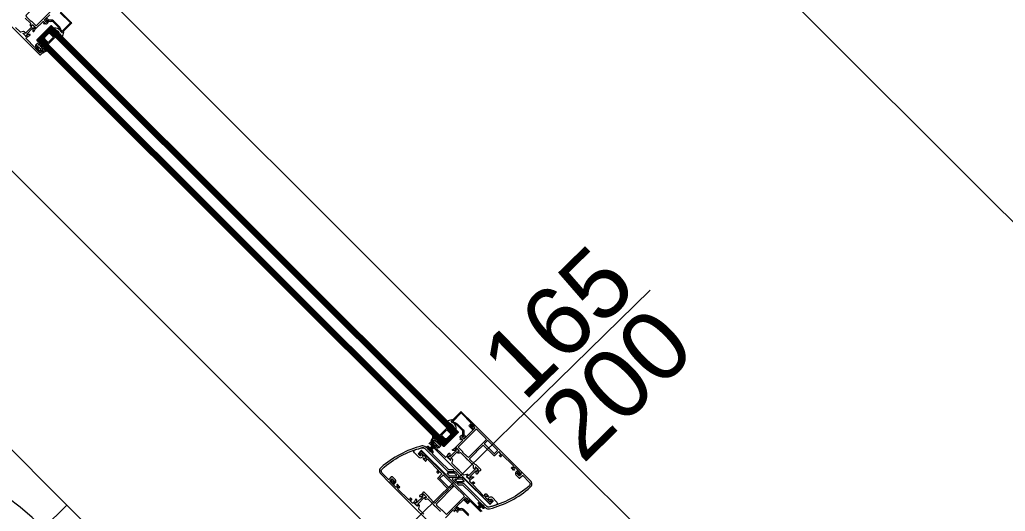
# Model space of a CAD drawing. Header units: centimetres. Extents: x 118932 to 154602, y -32682 to -23521.
# Drawn here: x 126388.5 to 126502.5, y -26887.5 to -26830.7 of the extents above; entities that cross this region are included whole.
import ezdxf

# ---------------------------------------------------------------- set-up
doc = ezdxf.new("R2010")
doc.units = ezdxf.units.CM
doc.header["$LTSCALE"] = 50
doc.header["$MEASUREMENT"] = 0
for name, color, linetype, lineweight, true_color in [('GEN_00_BL_Yazı', 7, 'Continuous', 0, 0x4f5250), ('GEN_02_TF_Islak Hacim', 7, 'Continuous', 5, 0x007cb0), ('GEN_02_TF_Mobilya', 7, 'Continuous', 5, 0x745e3d), ('GEN_02_TF_Pencere', 7, 'Continuous', 9, 0x6093ac), ('GEN_05_ML_Cam', 7, 'Continuous', 9, 0x637d96), ('GEN_05_ML_Mermer', 7, 'Continuous', 9, 0x9d8692)]:
    doc.layers.add(name, color=color, linetype=linetype, lineweight=lineweight, true_color=true_color)
doc.styles.add('ARIAL', font='arial.ttf')
doc.styles.add('Arial_6', font='arial.ttf', dxfattribs={"height": 59.5325})

# ---------------------------------------------------------------- blocks, each defined once
blk = doc.blocks.new('FFE Tag-Multi-MSD - FFE Tag-Multi-MSD-8152404-TYPE A-01 - FURNITURE PLAN')
blk.add_wipeout([(-8.761, 0), (-6.189, 2.572), (6.189, 2.572), (8.761, 0), (6.189, -2.572), (-6.189, -2.572)]).dxf.layer = 'GEN_00_BL_Yazı'
at = {"layer": 'GEN_00_BL_Yazı'}
for p, q in [((-8.761, 0), (-6.189, 2.572)), ((6.189, 2.572), (-6.189, 2.572)), ((8.761, 0), (6.189, 2.572)), ((-8.761, 0), (-6.189, -2.572)), ((8.761, 0), (6.189, -2.572)), ((-6.189, -2.572), (6.189, -2.572))]:
    blk.add_line(p, q, dxfattribs=at)
blk = doc.blocks.new('Chair_curve_GEN - EF-406 LOUNGE CHAIR-13051548-POOL BAR - PLANS')
at = {"layer": 'GEN_02_TF_Mobilya'}
for p, q in [((-393.7, 238.1), (-355.6, 238.1)), ((-393.7, -88.1), (-393.7, 238.1)), ((-355.6, 238.1), (355.6, 238.1)), ((-355.6, 238.1), (-355.6, -88.1)), ((355.6, 238.1), (393.7, 238.1)), ((355.6, -88.1), (355.6, 238.1)), ((393.7, 238.1), (393.7, -88.1)), ((-355.6, -88.1), (-393.7, -88.1)), ((-393.7, -88.1), (-393.7, -238.1)), ((393.7, -88.1), (355.6, -88.1)), ((393.7, -238.1), (393.7, -88.1))]:
    blk.add_line(p, q, dxfattribs=at)
for centre, radius, start, end in [((0, -88.1), 355.6, 180, 0), ((0, -127), 409.1, 195.7644, 344.2356)]:
    blk.add_arc(centre, radius, start, end, dxfattribs=at)
at = {"layer": 'GEN_00_BL_Yazı', "xscale": -24.48801272789173, "yscale": 24.48801272789174, "zscale": 24.48801272789173, "rotation": 180}
blk.add_blockref('FFE Tag-Multi-MSD - FFE Tag-Multi-MSD-8152404-TYPE A-01 - FURNITURE PLAN', (-9.4, -99.5), dxfattribs=at)
at = {"layer": 'GEN_00_BL_Yazı', "insert": (-12.7, -88.7), "char_height": 60, "attachment_point": 5, "style": 'Arial_6'}
blk.add_mtext('EF-406', dxfattribs=at)
blk = doc.blocks.new('LEVEL -1_E BLOK TEFRİŞ')
at = {"layer": 'GEN_02_TF_Islak Hacim', "elevation": 0, "flags": 128}
blk.add_lwpolyline([(237.78, 535.84), (237.78, 68.84), (94.2, 68.84), (-33.65, 196.4)], dxfattribs=at)
at = {"layer": 'GEN_02_TF_Mobilya', "xscale": 0.1, "yscale": 0.1, "zscale": 0.1, "rotation": 224.9999999999915}
blk.add_blockref('Chair_curve_GEN - EF-406 LOUNGE CHAIR-13051548-POOL BAR - PLANS', (-80.54, 45.67, 0), dxfattribs=at)
blk = doc.blocks.new('altlık2')
at = {"layer": 'GEN_00_BL_Yazı', "transparency": 33554687}
blk.add_lwpolyline([(1825.7, -66.1), (1831, 402.1)], dxfattribs=at)
at = {"layer": 'GEN_02_TF_Pencere'}
for p, q in [((1125.4, 129.5), (1124.9, 129)), ((1124.9, 129), (1124.9, 124)), ((1124.9, 128.5), (1154.9, 128.5)), ((1124.9, 127.5), (1154.9, 127.5)), ((1124.9, 126.5), (1154.9, 126.5)), ((1124.9, 125.5), (1154.9, 125.5)), ((1125.4, 129.5), (1154.9, 129.5)), ((1124.9, 124.5), (1154.9, 124.5)), ((1124.9, 124), (1125.4, 123.5)), ((1124.9, 123.5), (1128.6, 123.5)), ((1124.9, 111.5), (1124.9, 123.5)), ((1124.9, 123.5), (1124.9, 123.5)), ((1125.4, 123.5), (1154.9, 123.5)), ((1128.6, 123.5), (1127.1, 122)), ((1127.1, 122), (1127.1, 113)), ((1129.4, 123.2), (1127.9, 121.7)), ((1127.9, 121.7), (1127.9, 113.3)), ((1137.9, 123.2), (1129.4, 123.2)), ((1130.4, 121.7), (1129.4, 120.7)), ((1129.4, 120.7), (1129.4, 114.3)), ((1129.4, 114.3), (1130.4, 113.3)), ((1136.4, 121.7), (1130.4, 121.7)), ((1136.4, 113.3), (1136.4, 121.7)), ((1137.9, 111.8), (1137.9, 123.2)), ((1125.4, 111.5), (1124.9, 111)), ((1128.6, 111.5), (1124.9, 111.5)), ((1124.9, 111), (1124.9, 106)), ((1124.9, 110.5), (1154.9, 110.5)), ((1124.9, 109.5), (1154.9, 109.5)), ((1124.9, 108.5), (1154.9, 108.5)), ((1124.9, 107.5), (1154.9, 107.5)), ((1124.9, 106.5), (1154.9, 106.5)), ((1124.9, 106), (1125.4, 105.5)), ((1125.4, 111.5), (1154.9, 111.5)), ((1125.4, 105.5), (1154.9, 105.5)), ((1127.1, 113), (1128.6, 111.5)), ((1127.9, 113.3), (1129.4, 111.8)), ((1129.4, 111.8), (1137.9, 111.8)), ((1130.4, 113.3), (1136.4, 113.3))]:
    blk.add_line(p, q, dxfattribs=at)
at = {"layer": 'GEN_02_TF_Pencere', "linetype": 'Continuous', "extrusion": (0, 0, -1)}
for p, q in [((1137.6, 132.6), (1136.8, 132.7)), ((1139.4, 132.5), (1137.9, 132.5)), ((1139.7, 134), (1139.7, 132.8)), ((1143.4, 129), (1143.4, 129)), ((1128.2, 101.7), (1128.2, 103.2)), ((1128.6, 104), (1130.9, 105.4)), ((1129.9, 103.5), (1130.3, 103.5)), ((1131.1, 105.2), (1130, 103.9)), ((1130.3, 103.5), (1133.4, 105.4)), ((1132.4, 103.5), (1132.8, 103.5)), ((1133.6, 105.2), (1132.5, 103.9)), ((1132.8, 103.5), (1135.9, 105.4)), ((1134.9, 103.5), (1136.4, 103.5)), ((1136.1, 105.2), (1135, 103.9)), ((1136.9, 103.8), (1137.3, 104.9)), ((1137.9, 104.4), (1137.6, 103.6)), ((1137.7, 102.8), (1137.7, 102.8)), ((1138.3, 105.4), (1139.4, 105.4)), ((1139.1, 104.6), (1138.4, 104.6)), ((1141.1, 104.8), (1143.3, 106.9)), ((1143.8, 106.5), (1142, 104.3)), ((1132.4, 101.5), (1128.5, 101.5)), ((1133.4, 98.7), (1131.8, 99.7)), ((1132, 100.3), (1132.4, 100.3)), ((1132.4, 100.3), (1132.4, 101.5)), ((1133.2, 101.2), (1133.2, 99.6)), ((1135.9, 98.7), (1133.4, 98.7)), ((1135.8, 101.5), (1133.5, 101.5)), ((1133.5, 99.4), (1135.8, 99.4)), ((1137.5, 99.7), (1135.9, 98.7)), ((1136.1, 99.6), (1136.1, 101.2)), ((1136.1, 99.6), (1136.1, 99.6)), ((1139.9, 101.5), (1136.9, 101.5)), ((1136.9, 101.5), (1136.9, 100.3)), ((1136.9, 100.3), (1137.3, 100.3)), ((1138.5, 102.4), (1139.8, 102.4)), ((1140.2, 100.6), (1140.2, 101.2)), ((1140.8, 100.6), (1140.8, 100.6)), ((1779.9, 91.6), (1779.9, 96.7)), ((1780.1, 91.6), (1780.1, 96.7)), ((1780.3, 91.6), (1780.3, 96.7)), ((1780.5, 91.6), (1780.5, 96.7)), ((1780.7, 91.6), (1780.7, 96.7)), ((1780.9, 91.6), (1780.9, 96.7)), ((1781.1, 91.6), (1781.1, 96.7)), ((1781.3, 91.6), (1781.3, 96.7)), ((1781.5, 91.6), (1781.5, 96.7)), ((1781.7, 91.6), (1781.7, 96.7)), ((1781.9, 91.6), (1781.9, 96.7)), ((1782.1, 91.6), (1782.1, 96.7)), ((1782.3, 91.6), (1782.3, 96.7)), ((1782.5, 91.6), (1782.5, 96.7)), ((1782.7, 91.6), (1782.7, 96.7)), ((1782.9, 91.6), (1782.9, 96.7)), ((1867.1, 88.8), (1867.1, 83.7)), ((1867.3, 88.8), (1867.3, 83.7)), ((1867.5, 88.8), (1867.5, 83.7)), ((1867.7, 88.8), (1867.7, 83.7)), ((1867.9, 88.8), (1867.9, 83.7)), ((1868.1, 88.8), (1868.1, 83.7)), ((1868.3, 88.8), (1868.3, 83.7)), ((1868.5, 88.8), (1868.5, 83.7)), ((1868.7, 88.8), (1868.7, 83.7)), ((1868.9, 88.8), (1868.9, 83.7)), ((1869.1, 88.8), (1869.1, 83.7)), ((1869.3, 88.8), (1869.3, 83.7)), ((1869.5, 88.8), (1869.5, 83.7)), ((1869.7, 88.8), (1869.7, 83.7)), ((1869.9, 88.8), (1869.9, 83.7)), ((1870.1, 88.8), (1870.1, 83.7))]:
    blk.add_line(p, q, dxfattribs=at)
at = {"layer": 'GEN_02_TF_Pencere', "linetype": 'Continuous'}
for p, q in [((1789.9, 129.5), (1760.4, 129.5)), ((1790.4, 128.5), (1760.4, 128.5)), ((1790.4, 127.5), (1760.4, 127.5)), ((1790.4, 126.5), (1760.4, 126.5)), ((1790.4, 125.5), (1760.4, 125.5)), ((1771.9, 129), (1771.9, 129)), ((1775.6, 134), (1775.6, 132.8)), ((1775.9, 132.5), (1777.4, 132.5)), ((1777.7, 132.6), (1778.5, 132.7)), ((1789.9, 129.5), (1790.4, 129)), ((1790.4, 129), (1790.4, 124)), ((1125, 123.5), (1125, 111.5)), ((1125.4, 123.5), (1125.4, 111.5)), ((1125.8, 123.5), (1125.8, 111.5)), ((1126.2, 123.5), (1126.2, 111.5)), ((1126.6, 123.5), (1126.6, 111.5)), ((1127, 123.5), (1127, 111.5)), ((1127.4, 123.5), (1127.4, 122.3)), ((1127.8, 123.5), (1127.8, 122.7)), ((1128.2, 123.5), (1128.2, 123.1)), ((1128.6, 123.5), (1128.6, 123.5)), ((1790.4, 124.5), (1760.4, 124.5)), ((1789.9, 123.5), (1760.4, 123.5)), ((1777.4, 111.8), (1777.4, 123.2)), ((1777.4, 123.2), (1785.9, 123.2)), ((1778.9, 113.3), (1778.9, 121.7)), ((1778.9, 121.7), (1784.9, 121.7)), ((1784.9, 121.7), (1785.9, 120.7)), ((1785.9, 114.3), (1784.9, 113.3)), ((1785.9, 123.2), (1787.4, 121.7)), ((1785.9, 120.7), (1785.9, 114.3)), ((1790.4, 123.5), (1786.6, 123.5)), ((1786.6, 123.5), (1788.1, 122)), ((1786.8, 123.5), (1786.8, 123.3)), ((1787.2, 123.5), (1787.2, 122.9)), ((1787.4, 121.7), (1787.4, 113.3)), ((1787.6, 123.5), (1787.6, 122.5)), ((1788, 123.5), (1788, 122.1)), ((1788.1, 122), (1788.1, 113)), ((1788.4, 123.5), (1788.4, 111.5)), ((1788.8, 123.5), (1788.8, 111.5)), ((1789.2, 123.5), (1789.2, 111.5)), ((1789.6, 123.5), (1789.6, 111.5)), ((1790.4, 124), (1789.9, 123.5)), ((1790, 123.5), (1790, 111.5)), ((1790.4, 123.5), (1790.4, 111.5)), ((1790.4, 111.5), (1790.4, 123.5)), ((1790.4, 123.5), (1790.4, 123.5)), ((1127.4, 112.7), (1127.4, 111.5)), ((1127.8, 112.3), (1127.8, 111.5)), ((1128.2, 111.9), (1128.2, 111.5)), ((1128.6, 111.5), (1128.6, 111.5)), ((1789.9, 111.5), (1760.4, 111.5)), ((1790.4, 110.5), (1760.4, 110.5)), ((1790.4, 109.5), (1760.4, 109.5)), ((1790.4, 108.5), (1760.4, 108.5)), ((1790.4, 107.5), (1760.4, 107.5)), ((1790.4, 106.5), (1760.4, 106.5)), ((1789.9, 105.5), (1760.4, 105.5)), ((1771.5, 106.5), (1773.3, 104.3)), ((1774.2, 104.8), (1772, 106.9)), ((1777, 105.4), (1775.9, 105.4)), ((1776.2, 104.6), (1776.9, 104.6)), ((1785.9, 111.8), (1777.4, 111.8)), ((1777.4, 104.4), (1777.7, 103.6)), ((1777.6, 102.8), (1777.6, 102.8)), ((1778.4, 103.8), (1778, 104.9)), ((1784.9, 113.3), (1778.9, 113.3)), ((1780.4, 103.5), (1778.9, 103.5)), ((1779.2, 105.2), (1780.3, 103.9)), ((1782.5, 103.5), (1779.4, 105.4)), ((1781.7, 105.2), (1782.8, 103.9)), ((1785, 103.5), (1781.9, 105.4)), ((1782.9, 103.5), (1782.5, 103.5)), ((1784.2, 105.2), (1785.3, 103.9)), ((1786.7, 104), (1784.4, 105.4)), ((1785.4, 103.5), (1785, 103.5)), ((1787.4, 113.3), (1785.9, 111.8)), ((1788.1, 113), (1786.6, 111.5)), ((1786.6, 111.5), (1790.4, 111.5)), ((1786.8, 111.6), (1786.8, 111.5)), ((1787.1, 101.7), (1787.1, 103.2)), ((1787.2, 112), (1787.2, 111.5)), ((1787.6, 112.4), (1787.6, 111.5)), ((1788, 112.8), (1788, 111.5)), ((1789.9, 111.5), (1790.4, 111)), ((1790.4, 106), (1789.9, 105.5)), ((1790.4, 111), (1790.4, 106)), ((1774.5, 100.6), (1774.5, 100.6)), ((1775.1, 100.6), (1775.1, 101.2)), ((1775.4, 101.5), (1778.4, 101.5)), ((1776.8, 102.4), (1775.5, 102.4)), ((1777.8, 99.7), (1779.4, 98.7)), ((1778.4, 100.3), (1778, 100.3)), ((1778.4, 101.5), (1778.4, 100.3)), ((1779.2, 99.6), (1779.2, 101.2)), ((1779.2, 99.6), (1779.2, 99.6)), ((1779.4, 98.7), (1781.9, 98.7)), ((1779.5, 101.5), (1781.8, 101.5)), ((1781.8, 99.4), (1779.5, 99.4)), ((1781.9, 98.7), (1783.5, 99.7)), ((1782.1, 101.2), (1782.1, 99.6)), ((1782.9, 100.3), (1782.9, 101.5)), ((1782.9, 101.5), (1786.8, 101.5)), ((1783.3, 100.3), (1782.9, 100.3))]:
    blk.add_line(p, q, dxfattribs=at)
for points in [[(1097.7, 114.5), (1105.6, 114.5, -0.261413), (1106.5, 114), (1107.2, 112.8, 0.261413), (1108.1, 112.3), (1109.5, 112.3, 0.585524), (1109.7, 112.6), (1108.7, 114.2, -0.137872), (1108.7, 114.3), (1108.7, 114.5, -0.414214), (1109, 114.8), (1112.9, 114.8, 0.213422), (1113.1, 114.9, -0.569919), (1113.6, 114.8), (1113.6, 114.5), (1113.1, 112.5, -0.267949), (1112.9, 112.4), (1112.8, 112.3, 0.57735), (1112.7, 112), (1114.6, 110.1, 0.767196), (1115.6, 110.7), (1114.9, 113.4), (1114.9, 126.2, -0.414214), (1115.2, 126.5), (1116.6, 126.5, -0.414214), (1116.9, 126.2), (1116.9, 125.3, 0.463003), (1117.2, 125, 0.372825), (1118.1, 126), (1118.1, 126.2, -0.414214), (1118.4, 126.5), (1119.1, 126.5, 0.414214), (1119.9, 127.3), (1119.9, 129, 0.414214), (1118.4, 130.5), (1118.2, 130.5, 0.414214), (1117.9, 130.2), (1117.9, 129.8, 0.380812), (1118.2, 129.5, -0.365977), (1118.4, 129.2), (1118.4, 128.3, -0.414214), (1118.1, 128), (1117, 128, -0.365977), (1116.7, 128.3, 0.369187), (1116.4, 128.5), (1115.2, 128.5, -0.414214), (1114.9, 128.8), (1114.9, 137.2)], [(1122.1, 147.3), (1138, 147.3, -0.414213), (1138.5, 146.8), (1138.5, 134.2, -0.414213), (1138, 133.7), (1137.5, 133.7, -0.127549), (1137.1, 133.8, 0.13898), (1131.2, 135.2), (1123, 135.2, 0.244575), (1120.4, 133.9), (1119.6, 132.7, -0.244575), (1118.1, 131.9), (1115.3, 131.9, 0.767327)], [(1115.1, 130.9), (1117, 129.8, 0.577345), (1117.5, 130), (1117.5, 130.7), (1118.1, 130.7, 0.244575), (1120.6, 132), (1121.4, 133.2, -0.244575), (1123, 134), (1132.2, 134, -0.114883), (1136.5, 132.8, 0.126996), (1137.5, 132.5), (1139.4, 132.5, 0.414213), (1139.7, 132.8), (1139.7, 148.2, 0.414213), (1139.4, 148.5), (1139.4, 148.5), (1120.2, 148.5, 0.414208)], [(1041, 96.5), (1139.6, 96.5, 0.414214), (1139.9, 96.8), (1139.9, 101.2, 0.414214), (1139.6, 101.5), (1137.6, 101.5, 0.414214), (1136.9, 100.8, 0.414214), (1137.2, 100.5), (1138, 100.5, -0.414214), (1138.5, 100), (1138.5, 98.4, -0.414214), (1138, 97.9), (1131.3, 97.9, -0.414214), (1130.8, 98.4), (1130.8, 100, -0.414214), (1131.3, 100.5), (1132.1, 100.5, 0.414214), (1132.4, 100.8, 0.414214), (1131.7, 101.5), (1128.6, 101.5, 0.414214), (1128.1, 101), (1128.1, 100.8, 0.414214), (1128.4, 100.5), (1129.1, 100.5, -0.414214), (1129.4, 100.2), (1129.4, 98.1), (1115.2, 98.5, -0.405989), (1114.9, 98.8), (1114.9, 101.5), (1115.6, 104.2, 0.767146), (1114.6, 104.8), (1112.7, 102.9, 0.577236), (1112.8, 102.5), (1112.9, 102.5, -0.267801), (1113.1, 102.3), (1113.6, 100.3), (1113.6, 100, -0.569927), (1113.1, 99.9, 0.213422), (1112.9, 100), (1109, 100, -0.414214), (1108.7, 100.3), (1108.7, 100.5, -0.138199), (1108.7, 100.7), (1109.7, 102.2, 0.585524), (1109.5, 102.5), (1108.1, 102.5, 0.261446), (1107.2, 102), (1105.5, 99.2, -0.261413), (1104.7, 98.8), (1097.3, 98.8)], [(1849.6, 48.7), (1849.6, 61.6, -0.414214), (1849.9, 61.9), (1851.3, 61.9, -0.414214), (1851.6, 61.6), (1851.6, 60.7, 0.463003)], [(1854.6, 62.7), (1854.6, 64.4, 0.414214), (1853.1, 65.9), (1852.9, 65.9, 0.414214), (1852.6, 65.6), (1852.6, 65.2, 0.380812), (1852.8, 64.9, -0.365977), (1853.1, 64.6), (1853.1, 63.7, -0.414214), (1852.8, 63.4), (1851.7, 63.4, -0.365977), (1851.4, 63.6, 0.369187), (1851.1, 63.9), (1849.9, 63.9, -0.414214), (1849.6, 64.2), (1849.6, 72.6), (1849.3, 72.9), (1849.6, 73.2), (1849.6, 81.6, -0.414214), (1849.9, 81.9), (1851.1, 81.9, 0.365995), (1851.4, 82.1, -0.365977), (1851.7, 82.4), (1852.8, 82.4, -0.414214), (1853.1, 82.1), (1853.1, 81.2, -0.374045), (1852.8, 80.9, 0.366034), (1852.6, 80.6), (1852.6, 80.2, 0.414214), (1852.9, 79.9), (1853.1, 79.9, 0.414214), (1854.6, 81.4), (1854.6, 83.6, 0.414214), (1854.3, 83.9), (1854.3, 83.9), (1775.7, 83.9, 0.414214), (1775.4, 83.6), (1775.4, 79.2, 0.414214), (1775.7, 78.9), (1777.7, 78.9, 0.414214), (1778.4, 79.6, 0.414214), (1778.1, 79.9), (1777.3, 79.9, -0.414214), (1776.8, 80.4), (1776.8, 81.8, -0.414214), (1777.3, 82.3), (1784, 82.3, -0.414214), (1784.5, 81.8), (1784.5, 80.4, -0.414214), (1784, 79.9), (1783.2, 79.9, 0.414214), (1782.9, 79.6, 0.414214), (1783.6, 78.9), (1786.7, 78.9, 0.414214), (1787.2, 79.4), (1787.2, 80.1, 0.414214), (1786.9, 80.4), (1785.9, 80.4), (1785.9, 81.9), (1786.9, 81.9, 0.302139), (1787.2, 82.1, -0.307603), (1787.5, 82.2), (1805.9, 81.9), (1805.9, 80.4), (1805.2, 80.4, 0.414214), (1804.9, 80.1), (1804.9, 79.5, 0.414214), (1805.2, 79.2), (1806.8, 79.2, 0.414214), (1807.1, 79.5), (1807.1, 81.6, -0.414214), (1807.4, 81.9), (1810.9, 81.9), (1810.9, 74.9, 0.414213), (1811.2, 74.6), (1828.9, 74.6), (1828.9, 63.8), (1829.2, 63.5), (1828.9, 63.2), (1828.9, 52.2, -0.414214), (1828.6, 51.9), (1819.7, 51.9, -0.365977), (1819.4, 52.1, 0.365977), (1819.1, 52.4), (1811.4, 52.4, 0.414214), (1810.4, 51.4), (1810.4, 51.1, 0.400802), (1810.7, 50.8, -0.400802), (1811, 50.5), (1811, 48.7), (1810.2, 46, 0.767196), (1811.3, 45.4), (1813.2, 47.3, 0.57735), (1813.1, 47.7), (1813, 47.7, -0.267949), (1812.8, 47.8), (1812.3, 49.9), (1812.3, 50.2, -0.569919), (1812.8, 50.3, 0.213422), (1813, 50.2), (1816.9, 50.2, -0.414214), (1817.2, 49.9), (1817.2, 49.7, -0.137872), (1817.1, 49.5), (1816.2, 48, 0.585524), (1816.4, 47.7), (1817.8, 47.7, 0.261413), (1818.6, 48.1), (1819.4, 49.4, -0.261413), (1820.3, 49.9), (1829.3, 49.9), (1829.5, 49.5), (1829.8, 49.9), (1830.3, 49.9, 1), (1830.9, 49.9), (1831.7, 49.9, 1), (1832.3, 49.9), (1840.3, 49.9, -0.261413)], [(1865.9, 70.6), (1857.7, 70.6, 0.244575), (1855.1, 69.2), (1854.3, 68, -0.244575), (1852.8, 67.3), (1850, 67.3, 0.767327), (1849.8, 66.3), (1851.7, 65.1, 0.577345), (1852.2, 65.4), (1852.2, 66.1), (1852.8, 66.1, 0.244575), (1855.3, 67.4), (1856.1, 68.5, -0.244575), (1857.7, 69.4), (1866.9, 69.4, -0.114883)], [(1874.4, 83.6, 0.414213), (1874.1, 83.9), (1874.1, 83.9), (1854.9, 83.9, 0.414208), (1854.6, 83.6), (1854.6, 83, 0.4142), (1854.9, 82.7), (1855.1, 82.7), (1855.1, 79.7), (1852.4, 79.7), (1852.2, 80, 0.414213), (1851.8, 80.1), (1850.1, 79.1, 0.767327), (1850.3, 78.5), (1855.3, 78.5, 0.414213), (1856.3, 79.5), (1856.3, 82.2, -0.414213), (1856.8, 82.7), (1872.7, 82.7, -0.414213), (1873.2, 82.2)], [(1829, 34.1), (1821.2, 34.1, -0.261413), (1820.4, 34.6), (1818.6, 37.4, 0.261453), (1817.8, 37.9), (1816.4, 37.9, 0.585524), (1816.2, 37.6), (1817.1, 36, -0.137716), (1817.2, 35.9), (1817.2, 35.7, -0.414214), (1816.9, 35.4), (1813, 35.4, 0.213422), (1812.8, 35.3, -0.569926), (1812.3, 35.4), (1812.3, 35.7), (1812.8, 37.7, -0.267806), (1813, 37.8), (1813.1, 37.9, 0.577466), (1813.2, 38.2), (1811.3, 40.1, 0.767153), (1810.2, 39.5), (1811, 36.8), (1811, 34.1, -0.414214), (1810.7, 33.8), (1807.4, 33.8, -0.414214), (1807.1, 34.1), (1807.1, 36.2, 0.414214), (1806.8, 36.5), (1805.2, 36.5, 0.414214), (1804.9, 36.2), (1804.9, 35.6, 0.414214), (1805.2, 35.3), (1805.9, 35.3), (1805.9, 33.8), (1804.4, 33.8), (1804.4, 33.7), (1787.2, 33.4), (1787.2, 33.8), (1785.9, 33.8), (1785.9, 35.3), (1786.9, 35.3, 0.414214), (1787.2, 35.6), (1787.2, 36.3, 0.414214), (1786.7, 36.8), (1783.6, 36.8, 0.414214), (1782.9, 36.1, 0.414214), (1783.2, 35.8), (1784, 35.8, -0.414214), (1784.5, 35.3), (1784.5, 33.9, -0.414214), (1784, 33.4), (1777.3, 33.4, -0.414214), (1776.8, 33.9), (1776.8, 35.3, -0.414214), (1777.3, 35.8), (1778.1, 35.8, 0.414214), (1778.4, 36.1, 0.414214), (1777.7, 36.8), (1775.7, 36.8, 0.414214), (1775.4, 36.5), (1775.4, 32.1, 0.414214), (1775.7, 31.8), (1775.7, 31.8), (1874.3, 31.8, 0.414214)]]:
    blk.add_lwpolyline(points, format="xyb", dxfattribs=at)
at = {"layer": 'GEN_02_TF_Pencere', "linetype": 'Continuous', "extrusion": (0, 0, -1)}
for points in [[(-1775.9, 148.5), (-1795.1, 148.5, 0.414208), (-1795.4, 148.2), (-1795.4, 147.6, 0.4142), (-1795.1, 147.3), (-1794.9, 147.3), (-1794.9, 144.3), (-1797.6, 144.3), (-1797.8, 144.7, 0.414213), (-1798.2, 144.8), (-1799.9, 143.8, 0.767327), (-1799.7, 143.1), (-1794.7, 143.1, 0.414213), (-1793.7, 144.1), (-1793.7, 146.8, -0.414213), (-1793.2, 147.3), (-1777.3, 147.3, -0.414213), (-1776.8, 146.8), (-1776.8, 134.2, -0.414213), (-1777.3, 133.7), (-1777.8, 133.7, -0.127549), (-1778.2, 133.8, 0.13898), (-1784.1, 135.2), (-1792.3, 135.2, 0.244575), (-1794.9, 133.9), (-1795.7, 132.7, -0.244575), (-1797.2, 131.9), (-1800, 131.9, 0.767327), (-1800.2, 130.9), (-1798.2, 129.8, 0.577345), (-1797.8, 130), (-1797.8, 130.7), (-1797.2, 130.7, 0.244575), (-1794.7, 132), (-1793.9, 133.2, -0.244575), (-1792.3, 134), (-1783.1, 134, -0.114883), (-1778.8, 132.8, 0.126996), (-1777.8, 132.5), (-1775.9, 132.5, 0.414213), (-1775.6, 132.8), (-1775.6, 148.2, 0.414213), (-1775.9, 148.5)], [(-1795.7, 148.5), (-1874.3, 148.5, 0.414214), (-1874.6, 148.2), (-1874.6, 143.8, 0.414214), (-1874.3, 143.5), (-1872.3, 143.5, 0.414214), (-1871.6, 144.2, 0.414214), (-1871.9, 144.5), (-1872.7, 144.5, -0.414214), (-1873.2, 145), (-1873.2, 146.4, -0.414214), (-1872.7, 146.9), (-1866, 146.9, -0.414214), (-1865.5, 146.4), (-1865.5, 145, -0.414214), (-1866, 144.5), (-1866.8, 144.5, 0.414214), (-1867.1, 144.2, 0.414214), (-1866.4, 143.5), (-1863.3, 143.5, 0.414214), (-1862.8, 144), (-1862.8, 144.7, 0.414214), (-1863.1, 145), (-1864.1, 145), (-1864.1, 146.5), (-1863.1, 146.5, 0.302139), (-1862.8, 146.7, -0.307603), (-1862.5, 146.9), (-1844.1, 146.5), (-1844.1, 145), (-1844.8, 145, 0.414214), (-1845.1, 144.7), (-1845.1, 144.1, 0.414214), (-1844.8, 143.8), (-1843.2, 143.8, 0.414214), (-1842.9, 144.1), (-1842.9, 146.2, -0.414214), (-1842.6, 146.5), (-1839.1, 146.5), (-1839.1, 139.5, 0.414213), (-1838.8, 139.2), (-1821.1, 139.2), (-1821.1, 128.4), (-1820.8, 128.1), (-1821.1, 127.8), (-1821.1, 116.8, -0.414214), (-1821.4, 116.5), (-1830.3, 116.5, -0.365977), (-1830.6, 116.8, 0.365977), (-1830.9, 117), (-1838.6, 117, 0.414214), (-1839.6, 116), (-1839.6, 115.7, 0.400802), (-1839.3, 115.4, -0.400802), (-1839, 115.1), (-1839, 113.4), (-1839.8, 110.7, 0.767196), (-1838.7, 110.1), (-1836.8, 112, 0.57735), (-1836.9, 112.3), (-1837, 112.4, -0.267949), (-1837.2, 112.5), (-1837.7, 114.5), (-1837.7, 114.8, -0.569919), (-1837.2, 114.9, 0.213422), (-1837, 114.8), (-1833.1, 114.8, -0.414214), (-1832.8, 114.5), (-1832.8, 114.3, -0.137872), (-1832.9, 114.2), (-1833.8, 112.6, 0.585524), (-1833.6, 112.3), (-1832.2, 112.3, 0.261413), (-1831.4, 112.8), (-1830.6, 114, -0.261413), (-1829.7, 114.5), (-1820.7, 114.5), (-1820.5, 114.1), (-1820.2, 114.5), (-1819.6, 114.5, 1), (-1819, 114.5), (-1818.2, 114.5, 1), (-1817.6, 114.5), (-1809.7, 114.5, -0.261413), (-1808.8, 114), (-1808.1, 112.8, 0.261413), (-1807.2, 112.3), (-1805.8, 112.3, 0.585524), (-1805.6, 112.6), (-1806.6, 114.2, -0.137872), (-1806.6, 114.3), (-1806.6, 114.5, -0.414214), (-1806.3, 114.8), (-1802.4, 114.8, 0.213422), (-1802.2, 114.9, -0.569919), (-1801.7, 114.8), (-1801.7, 114.5), (-1802.2, 112.5, -0.267949), (-1802.4, 112.4), (-1802.5, 112.3, 0.57735), (-1802.6, 112), (-1800.7, 110.1, 0.767196), (-1799.7, 110.7), (-1800.4, 113.4), (-1800.4, 126.2, -0.414214), (-1800.1, 126.5), (-1798.7, 126.5, -0.414214), (-1798.4, 126.2), (-1798.4, 125.3, 0.463003), (-1798.1, 125, 0.372825), (-1797.2, 126), (-1797.2, 126.2, -0.414214), (-1796.9, 126.5), (-1796.2, 126.5, 0.414214), (-1795.4, 127.3), (-1795.4, 129, 0.414214), (-1796.9, 130.5), (-1797.1, 130.5, 0.414214), (-1797.4, 130.2), (-1797.4, 129.8, 0.380812), (-1797.1, 129.5, -0.365977), (-1796.9, 129.2), (-1796.9, 128.3, -0.414214), (-1797.2, 128), (-1798.3, 128, -0.365977), (-1798.6, 128.3, 0.369187), (-1798.9, 128.5), (-1800.1, 128.5, -0.414214), (-1800.4, 128.8), (-1800.4, 137.2), (-1800.7, 137.5), (-1800.4, 137.8), (-1800.4, 146.2, -0.414214), (-1800.1, 146.5), (-1798.9, 146.5, 0.365995), (-1798.6, 146.8, -0.365977), (-1798.3, 147), (-1797.2, 147, -0.414214), (-1796.9, 146.7), (-1796.9, 145.8, -0.374045), (-1797.1, 145.5, 0.366034), (-1797.4, 145.2), (-1797.4, 144.8, 0.414214), (-1797.1, 144.5), (-1796.9, 144.5, 0.414214), (-1795.4, 146), (-1795.4, 148.2, 0.414214), (-1795.7, 148.5)], [(-1878.4, 92.1, -0.119066), (-1894.1, 143.1, -0.442728), (-1889.1, 148.5), (-1875.3, 148.5, -0.414214), (-1875, 148.2), (-1875, 146.8, -0.414214), (-1875.3, 146.5), (-1875.7, 146.5, 0.414214), (-1876, 146.2), (-1876, 143.6, 0.414214), (-1875.7, 143.3), (-1872.4, 143.3, 0.363391), (-1871.6, 144.2), (-1871.6, 145.9, -0.273995), (-1871.4, 146.2, -0.570162), (-1870, 145.3), (-1870, 143.8, -0.363391), (-1872.1, 141.3), (-1877, 141.3, -0.414214), (-1878, 142.3), (-1878, 146.2, 0.414214), (-1878.3, 146.5), (-1889.1, 146.5, 0.418418), (-1892.1, 143.5, 0.119749), (-1876.7, 93.2, 0.252327), (-1874.3, 91.8), (-1837.3, 91.8, -0.198912), (-1835.2, 90.9), (-1832, 87.6, -0.602513), (-1832.6, 86.1), (-1833, 86.1, -0.198912), (-1833.4, 86.2), (-1836.6, 89.5, 0.198912), (-1837.3, 89.8), (-1850, 89.8), (-1850.3, 90.1), (-1850.6, 89.8), (-1863.3, 89.8, 0.414214), (-1863.8, 89.3), (-1863.8, 88.7, -0.414214), (-1865.3, 87.2), (-1866.1, 87.2, -0.414214), (-1866.6, 87.7), (-1866.6, 88, -0.414214), (-1866.4, 88.2), (-1865.4, 88.2, 0.414214), (-1865.1, 88.5), (-1865.1, 89.8), (-1867.7, 89.8, -0.267949), (-1867.8, 89.7), (-1869.4, 89.7, -0.267949), (-1869.6, 89.8), (-1872.1, 89.8), (-1872.1, 88.5, 0.414214), (-1871.8, 88.2), (-1870.8, 88.2, -0.414214), (-1870.6, 88), (-1870.6, 87.7, -0.414214), (-1871.1, 87.2), (-1871.9, 87.2, -0.414214), (-1873.4, 88.7), (-1873.4, 89.5, 0.414214), (-1873.7, 89.8), (-1874.1, 89.8, -0.267261), (-1878.4, 92.1)], [(-1802.2, 146.5), (-1802.2, 117), (-1809.5, 117, 0.368336), (-1809.8, 116.8, -0.368949), (-1810.1, 116.5), (-1817.4, 116.5, -0.379158), (-1817.7, 116.8, 0.367855), (-1818, 117), (-1819.3, 117), (-1819.3, 146.5), (-1817.7, 146.5), (-1817.7, 146.7), (-1803.8, 146.7), (-1803.8, 146.5), (-1802.2, 146.5)], [(-1837, 146.7), (-1821.2, 146.7, -0.414214), (-1820.9, 146.4), (-1820.9, 141.3, -0.418992), (-1821.2, 141), (-1837, 141, -0.414214), (-1837.3, 141.3), (-1837.3, 146.4, -0.414214), (-1837, 146.7)], [(-1803.4, 111.7), (-1803.4, 103.2, 0.131653), (-1803.2, 102.6), (-1802.2, 100.8), (-1802.2, 100.5, -0.414213), (-1802.6, 100.1), (-1806, 100.1, -0.414214), (-1806.4, 100.5), (-1806.4, 100.8), (-1805.3, 102.6, 0.131652), (-1805.2, 103.2), (-1805.2, 111.7, 0.131652), (-1805.3, 112.3), (-1806.4, 114.1), (-1806.4, 114.5, -0.414214), (-1806, 114.9), (-1802.6, 114.9, -0.414213), (-1802.2, 114.5), (-1802.2, 114.1), (-1803.2, 112.3, 0.131652), (-1803.4, 111.7)], [(-1834.3, 111.7), (-1834.3, 103.2, 0.131653), (-1834.1, 102.6), (-1833.1, 100.8), (-1833.1, 100.4, -0.414213), (-1833.5, 100), (-1836.9, 100, -0.414214), (-1837.3, 100.4), (-1837.3, 100.8), (-1836.2, 102.6, 0.131652), (-1836.1, 103.2), (-1836.1, 111.7, 0.131652), (-1836.2, 112.3), (-1837.3, 114.1), (-1837.3, 114.4, -0.414214), (-1836.9, 114.8), (-1833.5, 114.8, -0.414213), (-1833.1, 114.4), (-1833.1, 114.1), (-1834.1, 112.3, 0.131652), (-1834.3, 111.7)], [(-1874.3, 96.5), (-1775.7, 96.5, 0.414214), (-1775.4, 96.8), (-1775.4, 101.2, 0.414214), (-1775.7, 101.5), (-1777.7, 101.5, 0.414214), (-1778.4, 100.8, 0.414214), (-1778.1, 100.5), (-1777.3, 100.5, -0.414214), (-1776.8, 100), (-1776.8, 98.4, -0.414214), (-1777.3, 97.9), (-1784, 97.9, -0.414214), (-1784.5, 98.4), (-1784.5, 100, -0.414214), (-1784, 100.5), (-1783.2, 100.5, 0.414214), (-1782.9, 100.8, 0.414214), (-1783.6, 101.5), (-1786.7, 101.5, 0.414214), (-1787.2, 101), (-1787.2, 100.8, 0.414214), (-1786.9, 100.5), (-1786.2, 100.5, -0.414214), (-1785.9, 100.2), (-1785.9, 98.1), (-1800.1, 98.5, -0.405989), (-1800.4, 98.8), (-1800.4, 101.5), (-1799.7, 104.2, 0.767146), (-1800.7, 104.8), (-1802.6, 102.9, 0.577236), (-1802.5, 102.5), (-1802.4, 102.5, -0.267801), (-1802.2, 102.3), (-1801.7, 100.3), (-1801.7, 100, -0.569927), (-1802.2, 99.9, 0.213422), (-1802.4, 100), (-1806.3, 100, -0.414214), (-1806.6, 100.3), (-1806.6, 100.5, -0.138199), (-1806.6, 100.7), (-1805.6, 102.2, 0.585524), (-1805.8, 102.5), (-1807.2, 102.5, 0.261446), (-1808.1, 102), (-1809.8, 99.2, -0.261413), (-1810.6, 98.8), (-1818, 98.8), (-1818.2, 99.2), (-1818.5, 98.8), (-1819, 98.8, 1), (-1819.6, 98.8), (-1820.5, 98.8, 1.025303), (-1821, 98.8), (-1828.8, 98.8, -0.261413), (-1829.6, 99.2), (-1831.4, 102, 0.261453), (-1832.2, 102.5), (-1833.6, 102.5, 0.585524), (-1833.8, 102.2), (-1832.9, 100.7, -0.137716), (-1832.8, 100.5), (-1832.8, 100.3, -0.414214), (-1833.1, 100), (-1837, 100, 0.213422), (-1837.2, 99.9, -0.569926), (-1837.7, 100), (-1837.7, 100.3), (-1837.2, 102.3, -0.267806), (-1837, 102.5), (-1836.9, 102.5, 0.577466), (-1836.8, 102.9), (-1838.7, 104.8, 0.767153), (-1839.8, 104.2), (-1839, 101.5), (-1839, 98.8, -0.414214), (-1839.3, 98.5), (-1842.6, 98.5, -0.414214), (-1842.9, 98.8), (-1842.9, 100.9, 0.414214), (-1843.2, 101.2), (-1844.8, 101.2, 0.414214), (-1845.1, 100.9), (-1845.1, 100.3, 0.414214), (-1844.8, 100), (-1844.1, 100), (-1844.1, 98.5), (-1845.6, 98.5), (-1845.6, 98.4), (-1862.8, 98.1), (-1862.8, 98.5), (-1864.1, 98.5), (-1864.1, 100), (-1863.1, 100, 0.414214), (-1862.8, 100.3), (-1862.8, 101, 0.414214), (-1863.3, 101.5), (-1866.4, 101.5, 0.414214), (-1867.1, 100.8, 0.414214), (-1866.8, 100.5), (-1866, 100.5, -0.414214), (-1865.5, 100), (-1865.5, 98.6, -0.414214), (-1866, 98.1), (-1872.7, 98.1, -0.414214), (-1873.2, 98.6), (-1873.2, 100, -0.414214), (-1872.7, 100.5), (-1871.9, 100.5, 0.414214), (-1871.6, 100.8, 0.414214), (-1872.3, 101.5), (-1874.3, 101.5, 0.414214), (-1874.6, 101.2), (-1874.6, 96.8, 0.414214), (-1874.3, 96.5)], [(-1831.6, 96.1), (-1874.7, 96.1, -0.414214), (-1875, 96.4), (-1875, 101.2, -0.404536), (-1874.7, 101.5), (-1872.7, 101.5, -0.395584), (-1871.6, 100.6), (-1871.6, 100, 0.414214), (-1871.1, 99.5), (-1869.5, 99.5, 0.414214), (-1869, 100), (-1869, 101.6, 0.414214), (-1871, 103.6), (-1878.9, 103.6, 0.555369), (-1880.7, 100.8, 0.019709), (-1876.5, 93.1, 0.251881), (-1874.3, 91.8), (-1837.3, 91.8, -0.198912), (-1835.1, 90.8), (-1830.4, 86.1, 0.198908), (-1829.7, 85.8), (-1825.1, 85.8, 0.676642), (-1823.7, 89.3), (-1830.2, 95.5, 0.198925), (-1831.6, 96.1)], [(-1771.6, 88.2, -0.119066), (-1755.9, 37.3, -0.442728), (-1760.9, 31.8), (-1774.7, 31.8, -0.414214), (-1775, 32.1), (-1775, 33.5, -0.414214), (-1774.7, 33.8), (-1774.3, 33.8, 0.414214), (-1774, 34.1), (-1774, 36.7, 0.414214), (-1774.3, 37), (-1777.6, 37, 0.363391), (-1778.4, 36.1), (-1778.4, 34.4, -0.273995), (-1778.6, 34.1, -0.570162), (-1780, 35), (-1780, 36.5, -0.363391), (-1777.9, 39), (-1773, 39, -0.414214), (-1772, 38), (-1772, 34.1, 0.414214), (-1771.7, 33.8), (-1760.9, 33.8, 0.418418), (-1757.9, 36.9, 0.119749), (-1773.3, 87.2, 0.252327), (-1775.7, 88.6), (-1812.7, 88.6, -0.198912), (-1814.8, 89.4), (-1818, 92.7, -0.602513), (-1817.4, 94.3), (-1817, 94.3, -0.198912), (-1816.6, 94.1), (-1813.4, 90.9, 0.198912), (-1812.7, 90.6), (-1800, 90.6), (-1799.7, 90.3), (-1799.4, 90.6), (-1786.7, 90.6, 0.414214), (-1786.2, 91.1), (-1786.2, 91.7, -0.414214), (-1784.7, 93.2), (-1783.9, 93.2, -0.414214), (-1783.4, 92.7), (-1783.4, 92.4, -0.414214), (-1783.6, 92.2), (-1784.6, 92.2, 0.414214), (-1784.9, 91.9), (-1784.9, 90.6), (-1782.3, 90.6, -0.267949), (-1782.2, 90.7), (-1780.6, 90.7, -0.267949), (-1780.4, 90.6), (-1777.9, 90.6), (-1777.9, 91.9, 0.414214), (-1778.2, 92.2), (-1779.2, 92.2, -0.414214), (-1779.4, 92.4), (-1779.4, 92.7, -0.414214), (-1778.9, 93.2), (-1778.1, 93.2, -0.414214), (-1776.6, 91.7), (-1776.6, 90.9, 0.414214), (-1776.3, 90.6), (-1775.9, 90.6, -0.267261), (-1771.6, 88.2)], [(-1818.4, 84.3), (-1775.3, 84.3, -0.414214), (-1775, 84), (-1775, 79.2, -0.404536), (-1775.3, 78.9), (-1777.3, 78.9, -0.395584), (-1778.4, 79.8), (-1778.4, 80.4, 0.414214), (-1778.9, 80.9), (-1780.5, 80.9, 0.414214), (-1781, 80.4), (-1781, 78.7, 0.414214), (-1779, 76.7), (-1771.1, 76.7, 0.555369), (-1769.3, 79.6, 0.019709), (-1773.5, 87.3, 0.251881), (-1775.7, 88.6), (-1812.7, 88.6, -0.198912), (-1814.9, 89.5), (-1819.6, 94.2, 0.198908), (-1820.3, 94.5), (-1824.9, 94.5, 0.676642), (-1826.3, 91.1), (-1819.8, 84.9, 0.198925), (-1818.4, 84.3)], [(-1814.9, 86.3), (-1818, 86.3, -0.19205), (-1818.2, 86.4), (-1824.1, 92, -0.677783), (-1823.9, 92.5), (-1820.6, 92.5, -0.198908), (-1820.4, 92.4), (-1814.7, 86.8, -0.668185), (-1814.9, 86.3)], [(-1835.1, 94.1), (-1832, 94.1, -0.19205), (-1831.8, 94), (-1825.9, 88.4, -0.677783), (-1826.1, 87.8), (-1829.4, 87.8, -0.198908), (-1829.6, 87.9), (-1835.3, 93.6, -0.668185), (-1835.1, 94.1)]]:
    blk.add_lwpolyline(points, format="xyb", close=True, dxfattribs=at)
at = {"layer": 'GEN_02_TF_Pencere', "linetype": 'Continuous'}
for points in [[(1113.1, 146.5), (1113.1, 117), (1105.8, 117, 0.368336), (1105.5, 116.8, -0.368949), (1105.2, 116.5), (1097.9, 116.5, -0.379158), (1097.6, 116.8, 0.367855), (1097.3, 117), (1096, 117), (1096, 146.5), (1097.6, 146.5), (1097.6, 146.7), (1111.5, 146.7), (1111.5, 146.5), (1113.1, 146.5)], [(1111.9, 111.7), (1111.9, 103.2, 0.131653), (1112.1, 102.6), (1113.1, 100.8), (1113.1, 100.5, -0.414213), (1112.7, 100.1), (1109.3, 100.1, -0.414214), (1108.9, 100.5), (1108.9, 100.8), (1110, 102.6, 0.131652), (1110.1, 103.2), (1110.1, 111.7, 0.131652), (1110, 112.3), (1108.9, 114.1), (1108.9, 114.5, -0.414214), (1109.3, 114.9), (1112.7, 114.9, -0.414213), (1113.1, 114.5), (1113.1, 114.1), (1112.1, 112.3, 0.131652), (1111.9, 111.7)], [(1813, 82.1), (1828.8, 82.1, -0.414214), (1829.1, 81.8), (1829.1, 76.7, -0.418992), (1828.8, 76.4), (1813, 76.4, -0.414214), (1812.7, 76.7), (1812.7, 81.8, -0.414214), (1813, 82.1)], [(1847.8, 81.9), (1847.8, 52.4), (1840.5, 52.4, 0.368336), (1840.2, 52.1, -0.368949), (1839.9, 51.9), (1832.6, 51.9, -0.379158), (1832.3, 52.1, 0.367855), (1832, 52.4), (1830.7, 52.4), (1830.7, 81.9), (1832.3, 81.9), (1832.3, 82.1), (1846.2, 82.1), (1846.2, 81.9), (1847.8, 81.9)], [(1815.7, 47), (1815.7, 38.5, 0.131653), (1815.9, 37.9), (1816.9, 36.1), (1816.9, 35.8, -0.414213), (1816.5, 35.4), (1813.1, 35.4, -0.414214), (1812.7, 35.8), (1812.7, 36.1), (1813.8, 37.9, 0.131652), (1813.9, 38.5), (1813.9, 47, 0.131652), (1813.8, 47.6), (1812.7, 49.4), (1812.7, 49.8, -0.414214), (1813.1, 50.2), (1816.5, 50.2, -0.414213), (1816.9, 49.8), (1816.9, 49.4), (1815.9, 47.6, 0.131652), (1815.7, 47)]]:
    blk.add_lwpolyline(points, format="xyb", close=True, dxfattribs=at)
at = {"layer": 'GEN_02_TF_Pencere', "linetype": 'Continuous', "extrusion": (0, 0, -1)}
for points in [[(-1778, 91.6), (-1784.8, 91.6), (-1784.8, 90.7), (-1778, 90.7), (-1778, 91.6)], [(-1872, 88.8), (-1865.2, 88.8), (-1865.2, 89.7), (-1872, 89.7), (-1872, 88.8)]]:
    blk.add_lwpolyline(points, close=True, dxfattribs=at)
for centre, major_axis, ratio, start_param, end_param in [((1129.8, 129.8), (-0.5, 0), 0.839387, 4.256018, 6.718556), ((1135, 127.7), (-6.22, 0), 0.839387, 0.435371, 1.859733), ((1135.3, 118.7), (-13.8, 0), 0.839387, 1.180974, 2.127007), ((1137.9, 133.8), (-1.5, 0), 0.839387, -1.570796, -1.311742), ((1139.4, 132.8), (0.3, 0), 0.839387, -0.000001, 1.570797), ((1140.1, 134), (0.4, 0), 0.839387, 3.141593, 5.75729), ((1104.1, 116.4), (-42.1, 0), 0.839387, 2.615697, 2.777133), ((1142.9, 128.8), (-0.5, 0), 0.839387, 2.777133, 5.380259), ((1771.8, 106.7), (-0.344, 0), 0.881548, -0.613462, 2.341422), ((1769.2, 101.8), (-5, 0), 0.881548, 2.513261, 2.951049), ((1731.5, 95.3), (-43.4, 0), 0.881548, 2.951051, 3.004915), ((1774.6, 105.1), (0.5, 0), 0.881548, 0.433927, 2.388669), ((1775.3, 103.6), (0.5, 0), 0.881548, 2.816668, 4.335689), ((1769.2, 101.8), (5.9, 0), 0.881548, -0.324924, -0.199106), ((1775.9, 104.6), (-1, 0), 0.881548, 0.433927, 1.570797), ((1775.5, 102.9), (0.5, 0), 0.881548, 1.570795, 2.942487), ((1774.6, 105.1), (1.4, 0), 0.881548, 0.573351, 1.194096), ((1776.2, 104.2), (-0.5, 0), 0.881548, 0.573352, 1.570799), ((1776.8, 103.3), (1, 0), 0.881548, 0.609354, 1.570797), ((1776.9, 104.2), (0.5, 0), 0.881548, 4.712389, 5.9311), ((1777, 104.6), (-1, 0), 0.881548, 1.570796, 2.789507), ((1776.8, 103.3), (-1, 0), 0.881548, 2.789507, 3.75095), ((1778.9, 103.9), (-0.5, 0), 0.881548, -1.570796, -0.352086), ((1779.3, 105.3), (0.15, 0), 0.881548, 2.530321, 5.322407), ((1780.3, 103.9), (-0.1, 0), 0.881548, 4.596502, 5.671923), ((1780.4, 103.7), (-0.2, 0), 0.881548, 1.454902, 4.712389), ((1781.8, 105.3), (0.15, 0), 0.881548, 2.53012, 5.322406), ((1782.5, 103.6), (0.1, 0), 0.881548, 1.570794, 2.180812), ((1782.8, 103.9), (-0.1, 0), 0.881548, 4.596502, 5.671923), ((1782.9, 103.7), (-0.2, 0), 0.881548, 1.454902, 4.712389), ((1784.3, 105.3), (0.15, 0), 0.881548, 2.530321, 5.322407), ((1785, 103.6), (0.1, 0), 0.881548, 1.570794, 2.180812), ((1785.3, 103.9), (-0.1, 0), 0.881548, 4.596502, 5.671923), ((1785.4, 103.7), (-0.2, 0), 0.881548, 1.454902, 4.712389), ((1786.1, 103.2), (-1, 0), 0.881548, 2.180815, 3.141593), ((1774.8, 100.6), (0.3, 0), 0.881548, 0, 2.964786), ((1775.4, 101.2), (0.3, 0), 0.881548, 3.141592, 4.71239), ((1778, 100), (0.4, 0), 0.881548, 2.194458, 4.712387), ((1779.5, 101.2), (-0.3, 0), 0.881548, -0.000001, 1.570797), ((1779.5, 99.6), (0.3, 0), 0.881548, 1.570796, 3.141593), ((1781.8, 101.2), (-0.3, 0), 0.881548, 1.570796, 3.141593), ((1781.8, 99.6), (0.3, 0), 0.881548, -0.000001, 1.570797), ((1783.3, 100), (-0.4, 0), 0.881548, 1.570797, 4.088726), ((1786.8, 101.7), (-0.3, 0), 0.881548, 3.141592, 4.71239)]:
    blk.add_ellipse(centre, major_axis=major_axis, ratio=ratio, start_param=start_param, end_param=end_param, dxfattribs=at)
at = {"layer": 'GEN_02_TF_Pencere', "linetype": 'Continuous'}
for centre, major_axis, ratio, start_param, end_param in [((1811.2, 116.4), (-42.1, 0), 0.839387, -0.525896, -0.364459), ((1772.4, 128.8), (-0.5, 0), 0.839387, -0.364459, 2.238666), ((1780, 118.7), (-13.8, 0), 0.839387, 4.322567, 5.2686), ((1775.2, 134), (0.4, 0), 0.839387, 0, 2.615697), ((1775.9, 132.8), (0.3, 0), 0.839387, 3.141592, 4.71239), ((1777.4, 133.8), (-1.5, 0), 0.839387, 1.570797, 1.82985), ((1780.3, 127.7), (-6.22, 0), 0.839387, 3.576964, 5.001326), ((1785.5, 129.8), (0.5, 0), 0.839387, 4.256018, 6.718556), ((1129.2, 103.2), (1, 0), 0.881548, 2.180815, 3.141593), ((1129.9, 103.7), (0.2, 0), 0.881548, 1.454902, 4.712389), ((1130, 103.9), (0.1, 0), 0.881548, 4.596502, 5.671923), ((1130.3, 103.6), (0.1, 0), 0.881548, 4.712386, 5.322405), ((1131, 105.3), (-0.15, 0), 0.881548, 2.530321, 5.322407), ((1132.4, 103.7), (0.2, 0), 0.881548, 1.454902, 4.712389), ((1132.5, 103.9), (0.1, 0), 0.881548, 4.596502, 5.671923), ((1132.8, 103.6), (0.1, 0), 0.881548, 4.712386, 5.322405), ((1133.5, 105.3), (-0.15, 0), 0.881548, 2.53012, 5.322406), ((1134.9, 103.7), (0.2, 0), 0.881548, 1.454902, 4.712389), ((1135, 103.9), (0.1, 0), 0.881548, 4.596502, 5.671923), ((1136, 105.3), (-0.15, 0), 0.881548, 2.530321, 5.322407), ((1136.4, 103.9), (0.5, 0), 0.881548, -1.570796, -0.352086), ((1138.3, 104.6), (1, 0), 0.881548, 1.570796, 2.789507), ((1138.5, 103.3), (1, 0), 0.881548, 2.789507, 3.75095), ((1138.5, 103.3), (-1, 0), 0.881548, 0.609354, 1.570797), ((1138.4, 104.2), (-0.5, 0), 0.881548, 4.712389, 5.9311), ((1139.1, 104.2), (0.5, 0), 0.881548, 0.573352, 1.570799), ((1139.4, 104.6), (1, 0), 0.881548, 0.433927, 1.570797), ((1140.7, 105.1), (-1.4, 0), 0.881548, 0.573351, 1.194096), ((1139.8, 102.9), (-0.5, 0), 0.881548, 1.570795, 2.942487), ((1140, 103.6), (-0.5, 0), 0.881548, 2.816668, 4.335689), ((1140.7, 105.1), (-0.5, 0), 0.881548, 0.433927, 2.388669), ((1146.1, 101.8), (-5.9, 0), 0.881548, -0.324924, -0.199106), ((1183.8, 95.3), (43.4, 0), 0.881548, 2.951051, 3.004915), ((1146.1, 101.8), (5, 0), 0.881548, 2.513261, 2.951049), ((1143.5, 106.7), (0.344, 0), 0.881548, -0.613462, 2.341422), ((1128.5, 101.7), (0.3, 0), 0.881548, 3.141592, 4.71239), ((1132, 100), (0.4, 0), 0.881548, 1.570797, 4.088726), ((1133.5, 101.2), (0.3, 0), 0.881548, 1.570796, 3.141593), ((1133.5, 99.6), (-0.3, 0), 0.881548, -0.000001, 1.570797), ((1135.8, 101.2), (0.3, 0), 0.881548, -0.000001, 1.570797), ((1135.8, 99.6), (-0.3, 0), 0.881548, 1.570796, 3.141593), ((1137.3, 100), (0.4, 0), 0.881548, -0.947134, 1.570795), ((1139.9, 101.2), (-0.3, 0), 0.881548, 3.141592, 4.71239), ((1140.5, 100.6), (-0.3, 0), 0.881548, 0, 2.964786)]:
    blk.add_ellipse(centre, major_axis=major_axis, ratio=ratio, start_param=start_param, end_param=end_param, dxfattribs=at)
at = {"layer": 'GEN_05_ML_Cam'}
for p, q in [((1154.9, 129.5), (1789.9, 129.5)), ((1154.9, 128.5), (1790.4, 128.5)), ((1154.9, 127.5), (1790.4, 127.5)), ((1154.9, 126.5), (1790.4, 126.5)), ((1154.9, 125.5), (1790.4, 125.5)), ((1154.9, 124.5), (1790.4, 124.5)), ((1154.9, 123.5), (1790.4, 123.5)), ((1154.9, 111.5), (1790.4, 111.5)), ((1154.9, 110.5), (1790.4, 110.5)), ((1154.9, 109.5), (1790.4, 109.5)), ((1154.9, 108.5), (1790.4, 108.5)), ((1154.9, 107.5), (1790.4, 107.5)), ((1154.9, 106.5), (1790.4, 106.5)), ((1154.9, 105.5), (1789.9, 105.5))]:
    blk.add_line(p, q, dxfattribs=at)
at = {"layer": 'GEN_05_ML_Mermer'}
blk.add_lwpolyline([(2650, 198.2), (1000, 198.2), (1000, -21.8), (2650, -21.8)], close=True, dxfattribs=at)
at = {"layer": 'GEN_00_BL_Yazı', "transparency": 33554687, "char_height": 80, "attachment_point": 3, "rotation": 89.3473, "style": 'ARIAL'}
for s, insert in [('\\A1;165', (1742, 394.3)), ('\\A1;200', (1840.8, 391.5))]:
    blk.add_mtext_dynamic_manual_height_columns(s, width=23617.931, gutter_width=12500, heights=[2585.3], dxfattribs=dict(at, insert=insert))
blk = doc.blocks.new('P2_')
at = {"linetype": 'ByBlock', "rotation": 179.9999999999991}
blk.add_blockref('altlık2', (5535.4, 1474.4), dxfattribs=at)
blk = doc.blocks.new('DOGRAMA LEVEL -1 D BLOK')
at = {"linetype": 'ByBlock', "xscale": 0.1, "yscale": 0.1, "zscale": 0.1, "rotation": 135.0420862949213}
blk.add_blockref('P2_', (-1013.28, 27.2), dxfattribs=at)

msp = doc.modelspace()

# ---------------------------------------------------------------- block references
msp.add_blockref('LEVEL -1_E BLOK TEFRİŞ', (126452.91, -26966.53))

# ---------------------------------------------------------------- next in the draw order: block references
msp.add_blockref('DOGRAMA LEVEL -1 D BLOK', (127812.57, -27075.02, 0))

doc.saveas('drawing.dxf')
